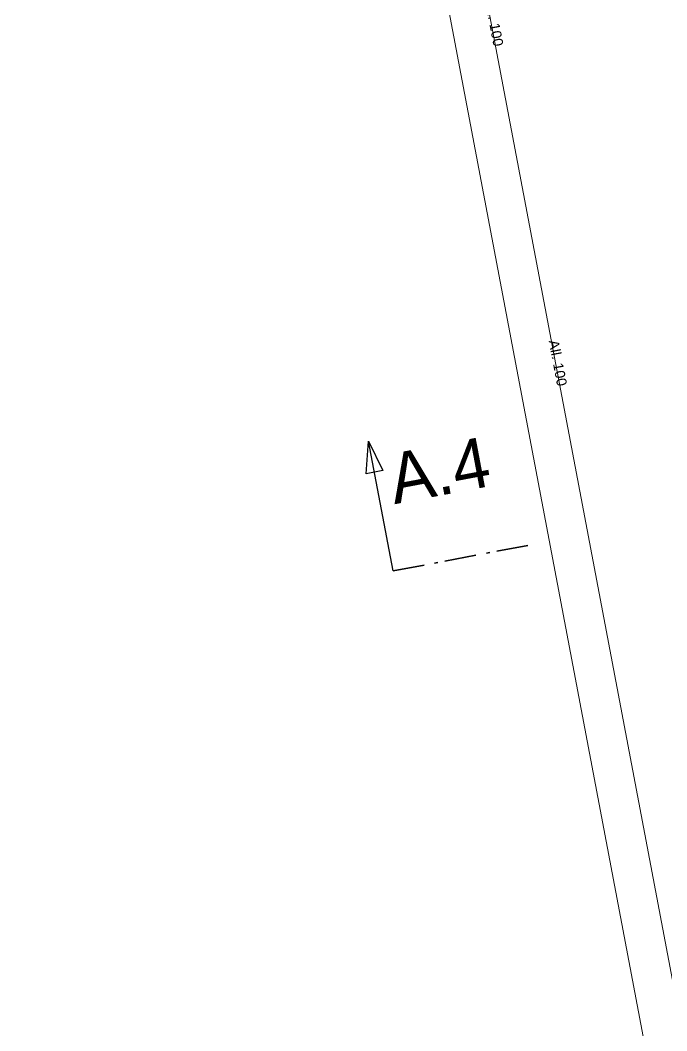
# Model space of a CAD drawing. Header units: centimetres. Extents: x 209280 to 319866, y -365283 to -277503.
# Drawn here: x 209280 to 215768, y -345471 to -335328 of the extents above; entities that cross this region are included whole.
import ezdxf

# ---------------------------------------------------------------- set-up
doc = ezdxf.new("R2010")
doc.units = ezdxf.units.CM
doc.linetypes.add('Style de ligne -6', pattern=[1.04164, 0.625, -0.20828, 0.06943, -0.13893])
doc.layers.get('0').update_dxf_attribs({"color": 252})
doc.layers.add('3-BAT C-Niveau 1', color=252, linetype='Continuous')
doc.layers.add('prlm-ZCARTOUCHE', color=7, linetype='Continuous', lineweight=13)
doc.styles.add('Futura Std Book', font='')
doc.styles.add('Helvetica', font='arial.ttf')
doc.styles.get('Futura Std Book').set_extended_font_data('Futura Std Book')

# ---------------------------------------------------------------- blocks, each defined once
blk = doc.blocks.new('Groupe-273-1')
at = {"linetype": 'Continuous'}
blk.add_line((12406.1, -47555.6), (12381.4, -47425.3), dxfattribs=at)
at = {"linetype": 'Style de ligne -6', "lineweight": 35, "ltscale": 50.8}
blk.add_line((12406.1, -47555.6), (12551.5, -47528), dxfattribs=at)
at = {"linetype": 'Continuous', "flags": 128}
blk.add_lwpolyline([(12379.1, -47458.1), (12381.4, -47425.3), (12395.8, -47454.9)], close=True, dxfattribs=at)
at = {"insert": (12398, -47439.3), "char_height": 50.34, "attachment_point": 1, "rotation": 10.7313, "line_spacing_factor": 0.962448, "style": 'Futura Std Book'}
blk.add_mtext('A.4', dxfattribs=at)

msp = doc.modelspace()

# ---------------------------------------------------------------- linework, layer by layer
at = {"layer": 'prlm-ZCARTOUCHE'}
for points in [[(209280.042, -312512.145), (263605.967, -302223.976), (273337.484, -353610.543), (219011.559, -363898.712)], [(209739.049, -312824.69), (263196.531, -302700.986), (272763.726, -353219.861), (219306.244, -363343.566)]]:
    msp.add_lwpolyline(points, close=True, dxfattribs=at)

# ---------------------------------------------------------------- block references
at = {"layer": '3-BAT C-Niveau 1', "xscale": 10, "yscale": 10, "zscale": 10}
msp.add_blockref('Groupe-273-1', (88960.928, 134700.79), dxfattribs=at)

# ---------------------------------------------------------------- texts
at = {"layer": '3-BAT C-Niveau 1', "char_height": 100.5363, "attachment_point": 1, "rotation": 280.7235947, "line_spacing_factor": 0.834288, "style": 'Helvetica'}
for insert in [(214043.224, -335118.239), (214681.857, -338528.627)]:
    msp.add_mtext('All. 100', dxfattribs=dict(at, insert=insert))

doc.saveas('drawing.dxf')
